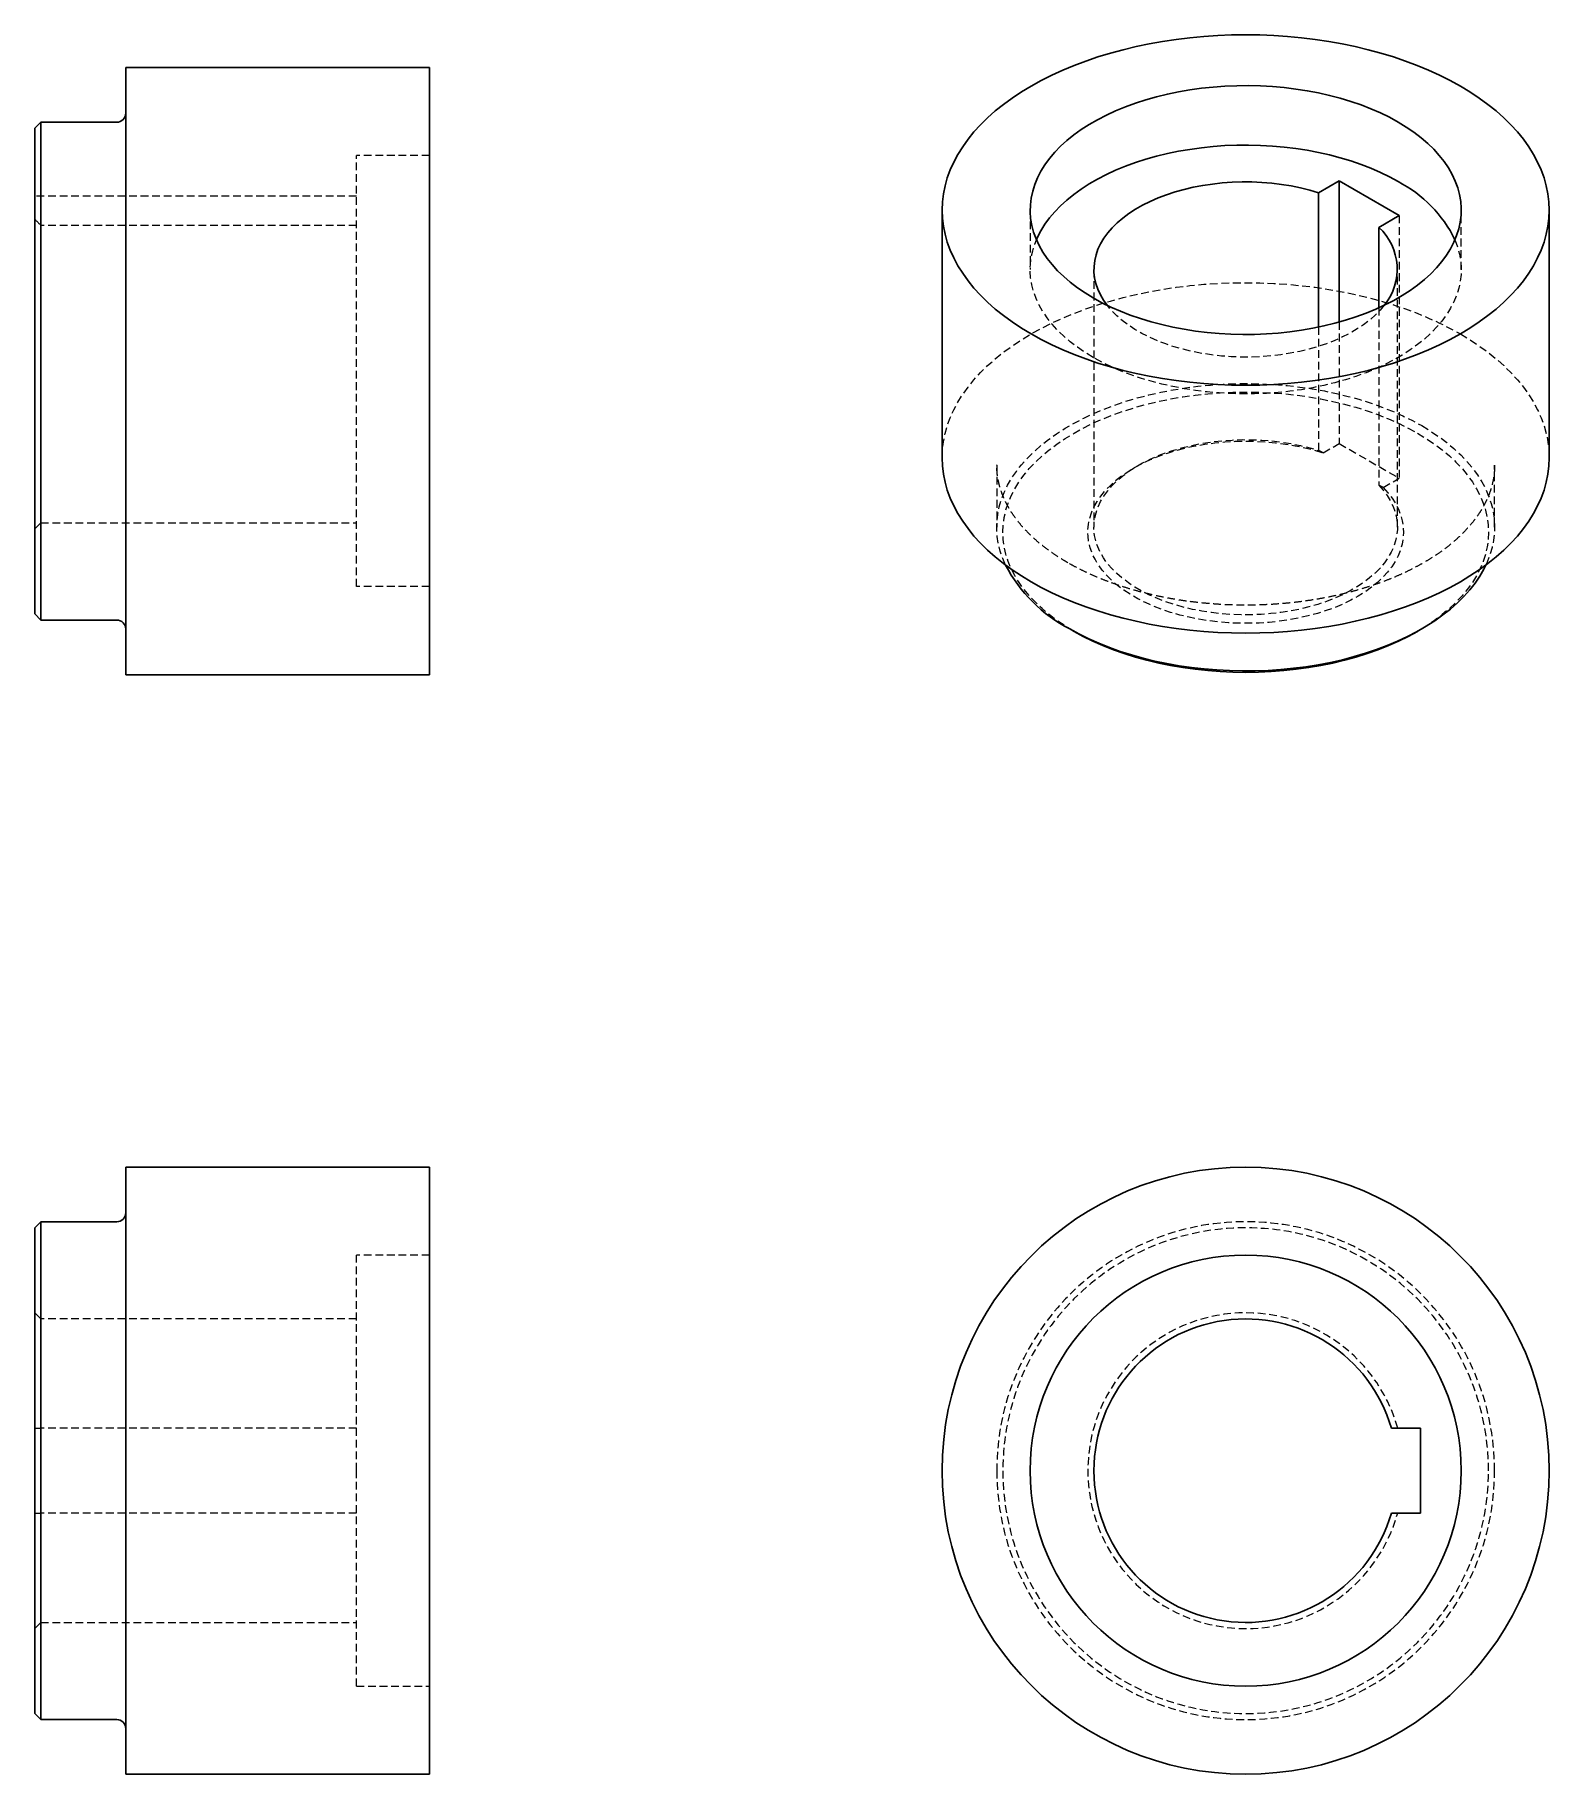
# Model space of a CAD drawing. Header units: millimetres. Extents: x 285 to 535, y 148 to 434.
import ezdxf

# ---------------------------------------------------------------- set-up
doc = ezdxf.new("R2010")
doc.units = ezdxf.units.MM
doc.linetypes.add('HIDDEN', pattern=[1.905, 1.27, -0.635])

msp = doc.modelspace()

# ---------------------------------------------------------------- linework, layer by layer
at = {"color": 7, "linetype": 'Continuous', "lineweight": 25}
for p, q in [((300.41, 328.88), (300.41, 428.88)), ((350.41, 428.88), (300.41, 428.88)), ((350.41, 328.88), (350.41, 428.88)), ((285.41, 418.88), (286.41, 419.88)), ((285.41, 338.88), (285.41, 418.88)), ((286.41, 337.88), (286.41, 419.88)), ((298.91, 419.88), (286.41, 419.88)), ((496.9, 408.27), (500.29, 410.23)), ((500.29, 410.23), (510.19, 404.52)), ((500.29, 410.23), (500.29, 386.96)), ((496.9, 408.27), (496.9, 386.13)), ((434.88, 405.42), (434.88, 364.59)), ((506.8, 402.56), (510.19, 404.52)), ((534.88, 364.59), (534.88, 405.42)), ((506.8, 402.56), (506.8, 389.3)), ((285.41, 338.88), (286.41, 337.88)), ((298.91, 337.88), (286.41, 337.88)), ((456.6, 336.01), (455.89, 336.42)), ((513.17, 336.02), (513.88, 336.43)), ((350.41, 328.88), (300.41, 328.88)), ((350.41, 247.76), (300.41, 247.76)), ((300.41, 197.76), (300.41, 247.76)), ((350.41, 197.76), (350.41, 247.76)), ((286.41, 238.76), (285.41, 237.76)), ((298.91, 238.76), (286.41, 238.76)), ((286.41, 197.76), (286.41, 238.76)), ((285.41, 197.76), (285.41, 237.76)), ((508.88, 204.76), (513.68, 204.76)), ((513.68, 204.76), (513.68, 190.76)), ((285.41, 157.76), (285.41, 197.76)), ((286.41, 156.76), (286.41, 197.76)), ((300.41, 147.76), (300.41, 197.76)), ((350.41, 147.76), (350.41, 197.76)), ((508.88, 190.76), (513.68, 190.76)), ((285.41, 157.76), (286.41, 156.76)), ((286.41, 156.76), (298.91, 156.76)), ((300.41, 147.76), (350.41, 147.76))]:
    msp.add_line(p, q, dxfattribs=at)
at = {"color": 7, "linetype": 'HIDDEN', "lineweight": 18}
for p, q in [((350.41, 414.38), (338.41, 414.38)), ((338.41, 343.38), (338.41, 414.38)), ((338.41, 407.68), (285.41, 407.68)), ((449.38, 405.42), (449.38, 395.62)), ((510.19, 404.52), (510.19, 361.24)), ((520.38, 395.62), (520.38, 405.42)), ((338.41, 402.88), (286.41, 402.88)), ((459.88, 395.62), (459.88, 353.16)), ((509.88, 353.16), (509.88, 395.62)), ((500.29, 386.96), (500.29, 366.96)), ((506.8, 389.3), (506.8, 360.1)), ((496.9, 386.13), (496.9, 365.81)), ((497.64, 365.42), (500.29, 366.96)), ((500.29, 366.96), (510.19, 361.24)), ((443.88, 363.37), (443.88, 363.45)), ((443.88, 363.37), (443.88, 353.16)), ((467.2, 363.36), (466.49, 362.95)), ((507.54, 359.71), (510.19, 361.24)), ((525.88, 363.37), (525.88, 363.28)), ((525.88, 353.16), (525.88, 363.37)), ((285.41, 352.88), (286.41, 353.88)), ((286.41, 353.88), (338.41, 353.88)), ((350.41, 343.38), (338.41, 343.38)), ((338.41, 197.76), (338.41, 233.26)), ((350.41, 233.26), (338.41, 233.26)), ((286.41, 222.76), (285.41, 223.76)), ((338.41, 222.76), (286.41, 222.76)), ((338.41, 204.76), (286.41, 204.76)), ((338.41, 162.26), (338.41, 197.76)), ((338.41, 190.76), (286.41, 190.76)), ((285.41, 171.76), (286.41, 172.76)), ((286.41, 172.76), (338.41, 172.76)), ((338.41, 162.26), (350.41, 162.26))]:
    msp.add_line(p, q, dxfattribs=at)
at = {"color": 7, "linetype": 'Continuous', "lineweight": 25, "flags": 128}
for points in [[(449.52, 385.01), (447.93, 385.97), (446.41, 386.98), (444.98, 388.02), (443.63, 389.11), (442.37, 390.22), (441.2, 391.37), (440.12, 392.55), (439.14, 393.76), (438.26, 394.99), (437.47, 396.24), (436.79, 397.52), (436.21, 398.81), (435.73, 400.11), (435.36, 401.43), (435.09, 402.75), (434.93, 404.08), (434.88, 405.42), (434.93, 406.75), (435.09, 408.08), (435.36, 409.41), (435.73, 410.72), (436.21, 412.03), (436.79, 413.32), (437.47, 414.59), (438.26, 415.84), (439.14, 417.08), (440.12, 418.28), (441.2, 419.46), (442.37, 420.61), (443.63, 421.73), (444.98, 422.81), (446.41, 423.86), (447.93, 424.86), (449.52, 425.83), (451.2, 426.75), (452.94, 427.62), (454.75, 428.45), (456.62, 429.23), (458.56, 429.96), (460.55, 430.63), (462.59, 431.26), (464.68, 431.82), (466.82, 432.33), (468.99, 432.79), (471.2, 433.18), (473.43, 433.52), (475.69, 433.79), (477.97, 434.01), (480.27, 434.16), (482.57, 434.25), (484.88, 434.28), (487.19, 434.25), (489.49, 434.16), (491.79, 434.01), (494.07, 433.79), (496.33, 433.52), (498.56, 433.18), (500.77, 432.79), (502.94, 432.33), (505.08, 431.82), (507.17, 431.26), (509.21, 430.63), (511.2, 429.96), (513.14, 429.23), (515.01, 428.45), (516.82, 427.62), (518.56, 426.75), (520.24, 425.83)], [(459.78, 390.93), (458.43, 391.75), (457.17, 392.61), (455.99, 393.51), (454.9, 394.45), (453.89, 395.42), (452.99, 396.42), (452.18, 397.44), (451.47, 398.5), (450.86, 399.57), (450.35, 400.66), (449.95, 401.77), (449.65, 402.88), (449.46, 404.01), (449.38, 405.14), (449.41, 406.26), (449.55, 407.39), (449.79, 408.51), (450.14, 409.62), (450.59, 410.72), (451.15, 411.8), (451.81, 412.87), (452.57, 413.91), (453.43, 414.92), (454.38, 415.91), (455.43, 416.86), (456.57, 417.78), (457.79, 418.66), (459.1, 419.5), (460.48, 420.3), (461.94, 421.06), (463.46, 421.76), (465.06, 422.42), (466.71, 423.02), (468.42, 423.57), (470.17, 424.07), (471.98, 424.51), (473.82, 424.89), (475.69, 425.21), (477.59, 425.48), (479.52, 425.68), (481.46, 425.82), (483.41, 425.89), (485.37, 425.91), (487.32, 425.86), (489.27, 425.75), (491.21, 425.58), (493.12, 425.35), (495.01, 425.06), (496.87, 424.71), (498.69, 424.3), (500.47, 423.83), (502.2, 423.31), (503.89, 422.73), (505.51, 422.1), (507.07, 421.42), (508.56, 420.69), (509.98, 419.91)], [(520.24, 425.83), (521.83, 424.86), (523.35, 423.86), (524.78, 422.81), (526.13, 421.73), (527.39, 420.61), (528.56, 419.46), (529.64, 418.28), (530.62, 417.08), (531.5, 415.84), (532.29, 414.59), (532.97, 413.32), (533.55, 412.03), (534.03, 410.72), (534.4, 409.41), (534.67, 408.08), (534.83, 406.75), (534.88, 405.42), (534.83, 404.08), (534.67, 402.75), (534.4, 401.43), (534.03, 400.11), (533.55, 398.81), (532.97, 397.52), (532.29, 396.24), (531.5, 394.99), (530.62, 393.76), (529.64, 392.55), (528.56, 391.37), (527.39, 390.22), (526.13, 389.11), (524.78, 388.02), (523.35, 386.98), (521.83, 385.97), (520.24, 385.01), (518.56, 384.09), (516.82, 383.21), (515.01, 382.38), (513.14, 381.6), (511.2, 380.88), (509.21, 380.2), (507.17, 379.58), (505.08, 379.01), (502.94, 378.5), (500.77, 378.05), (498.56, 377.66), (496.33, 377.32), (494.07, 377.04), (491.79, 376.83), (489.49, 376.68), (487.19, 376.58), (484.88, 376.55), (482.57, 376.58), (480.27, 376.68), (477.97, 376.83), (475.69, 377.04), (473.43, 377.32), (471.2, 377.66), (468.99, 378.05), (466.82, 378.5), (464.68, 379.01), (462.59, 379.58), (460.55, 380.2), (458.56, 380.88), (456.62, 381.6), (454.75, 382.38), (452.94, 383.21), (451.2, 384.09), (449.52, 385.01)], [(509.98, 419.91), (511.33, 419.09), (512.59, 418.23), (513.77, 417.33), (514.86, 416.39), (515.87, 415.42), (516.77, 414.42), (517.58, 413.39), (518.29, 412.34), (518.9, 411.27), (519.41, 410.17), (519.81, 409.07), (520.11, 407.95), (520.3, 406.83), (520.38, 405.7), (520.35, 404.57), (520.21, 403.44), (519.97, 402.32), (519.62, 401.21), (519.17, 400.11), (518.61, 399.03), (517.95, 397.97), (517.19, 396.93), (516.33, 395.91), (515.38, 394.93), (514.33, 393.97), (513.19, 393.05), (511.97, 392.17), (510.66, 391.33), (509.28, 390.53), (507.82, 389.78), (506.3, 389.07), (504.7, 388.42), (503.05, 387.81), (501.34, 387.26), (499.59, 386.77), (497.78, 386.33), (495.94, 385.94), (494.07, 385.62), (492.17, 385.36), (490.24, 385.16), (488.3, 385.02), (486.35, 384.94), (484.39, 384.93), (482.44, 384.97), (480.49, 385.08), (478.55, 385.25), (476.64, 385.48), (474.75, 385.78), (472.89, 386.13), (471.07, 386.54), (469.29, 387.01), (467.56, 387.53), (465.87, 388.11), (464.25, 388.74), (462.69, 389.42), (461.2, 390.15), (459.78, 390.93)], [(450.41, 400.52), (450.59, 400.92), (451.15, 402.01), (451.81, 403.07), (452.57, 404.11), (453.43, 405.12), (454.38, 406.11), (455.43, 407.06), (456.57, 407.98), (457.79, 408.86), (459.1, 409.71), (460.48, 410.5), (461.94, 411.26), (463.46, 411.96), (465.06, 412.62), (466.71, 413.22), (468.42, 413.78), (470.17, 414.27), (471.98, 414.71), (473.82, 415.09), (475.69, 415.41), (477.59, 415.68), (479.52, 415.88), (481.46, 416.02), (483.41, 416.1), (485.37, 416.11), (487.32, 416.06), (489.27, 415.96), (491.21, 415.78), (493.12, 415.55), (495.01, 415.26), (496.87, 414.91), (498.69, 414.5), (500.47, 414.03), (502.2, 413.51), (503.89, 412.93), (505.51, 412.3), (507.07, 411.62), (508.56, 410.89), (509.98, 410.11)], [(462.07, 389.72), (461.47, 390.56), (460.94, 391.46), (460.52, 392.37), (460.2, 393.3), (459.99, 394.24), (459.89, 395.19), (459.9, 396.14), (460.01, 397.08), (460.23, 398.02), (460.55, 398.95), (460.99, 399.86), (461.52, 400.76), (462.16, 401.64), (462.89, 402.48), (463.72, 403.3), (464.64, 404.09), (465.64, 404.84), (466.73, 405.55), (467.9, 406.21), (469.14, 406.83), (470.45, 407.4), (471.82, 407.93), (473.25, 408.39), (474.73, 408.81), (476.25, 409.16), (477.81, 409.46), (479.4, 409.7), (481.01, 409.88), (482.64, 409.99), (484.28, 410.05), (485.92, 410.04), (487.56, 409.97), (489.19, 409.84), (490.79, 409.64), (492.38, 409.39), (493.93, 409.07), (495.44, 408.7), (496.9, 408.27)], [(449.52, 344.18), (447.93, 345.14), (446.41, 346.15), (444.98, 347.2), (443.63, 348.28), (442.37, 349.4), (441.2, 350.54), (440.12, 351.72), (439.14, 352.93), (438.26, 354.16), (437.47, 355.42), (436.79, 356.69), (436.21, 357.98), (435.73, 359.29), (435.36, 360.6), (435.09, 361.93), (434.93, 363.26), (434.88, 364.59)], [(534.88, 364.59), (534.83, 363.26), (534.67, 361.93), (534.4, 360.6), (534.03, 359.29), (533.55, 357.98), (532.97, 356.69), (532.29, 355.42), (531.5, 354.16), (530.62, 352.93), (529.64, 351.72), (528.56, 350.54), (527.39, 349.4), (526.13, 348.28), (524.78, 347.2), (523.35, 346.15), (521.83, 345.14), (520.24, 344.18), (518.56, 343.26), (516.82, 342.38), (515.01, 341.56), (513.14, 340.78), (511.2, 340.05), (509.21, 339.37), (507.17, 338.75), (505.08, 338.19), (502.94, 337.68), (500.77, 337.22), (498.56, 336.83), (496.33, 336.49), (494.07, 336.22), (491.79, 336), (489.49, 335.85), (487.19, 335.76), (484.88, 335.73), (482.57, 335.76), (480.27, 335.85), (477.97, 336), (475.69, 336.22), (473.43, 336.49), (471.2, 336.83), (468.99, 337.22), (466.82, 337.68), (464.68, 338.19), (462.59, 338.75), (460.55, 339.37), (458.56, 340.05), (456.62, 340.78), (454.75, 341.56), (452.94, 342.38), (451.2, 343.26), (449.52, 344.18)], [(524.44, 346.94), (524.1, 346.25), (523.43, 345.1), (522.66, 343.96), (521.79, 342.85), (520.82, 341.77), (519.76, 340.71), (518.6, 339.69), (517.35, 338.71), (516.02, 337.76), (514.61, 336.86), (513.12, 336), (511.55, 335.18), (509.91, 334.41), (508.2, 333.69), (506.44, 333.03), (504.61, 332.41), (502.74, 331.85), (500.81, 331.35), (498.85, 330.91), (496.84, 330.52), (494.81, 330.19), (492.75, 329.93), (490.67, 329.73), (488.57, 329.59), (486.46, 329.51), (484.35, 329.49), (482.24, 329.54), (480.14, 329.65), (478.05, 329.82), (475.98, 330.05), (473.93, 330.35), (471.91, 330.71), (469.92, 331.12), (467.98, 331.59), (466.08, 332.13), (464.23, 332.71), (462.43, 333.35), (460.7, 334.05), (459.02, 334.79), (457.42, 335.58), (455.89, 336.42)], [(513.17, 336.02), (513.16, 336.01), (511.65, 335.18), (510.05, 334.4), (508.39, 333.66), (506.67, 332.98), (504.88, 332.34), (503.04, 331.77), (501.15, 331.25), (499.21, 330.78), (497.24, 330.38), (495.23, 330.04), (493.2, 329.76), (491.14, 329.54), (489.06, 329.38), (486.97, 329.28), (484.88, 329.25), (482.79, 329.28), (480.7, 329.38), (478.62, 329.54), (476.56, 329.76), (474.53, 330.04), (472.52, 330.38), (470.55, 330.78), (468.61, 331.25), (466.72, 331.77), (464.88, 332.34), (463.09, 332.98), (461.37, 333.66), (459.71, 334.4), (458.11, 335.18), (456.6, 336.01)]]:
    msp.add_lwpolyline(points, dxfattribs=at)
at = {"color": 7, "linetype": 'HIDDEN', "lineweight": 18, "flags": 128}
for points in [[(459.78, 381.13), (458.43, 381.95), (457.17, 382.81), (455.99, 383.71), (454.9, 384.65), (453.89, 385.62), (452.99, 386.62), (452.18, 387.65), (451.47, 388.7), (450.86, 389.77), (450.35, 390.86), (449.95, 391.97), (449.65, 393.08), (449.46, 394.21), (449.38, 395.34), (449.41, 396.47), (449.55, 397.59), (449.79, 398.71), (450.14, 399.82), (450.41, 400.52)], [(519.35, 400.52), (519.41, 400.38), (519.81, 399.27), (520.11, 398.15), (520.3, 397.03), (520.38, 395.9), (520.35, 394.77), (520.21, 393.65), (519.97, 392.52), (519.62, 391.41), (519.17, 390.31), (518.61, 389.23), (517.95, 388.17), (517.19, 387.13), (516.33, 386.11), (515.38, 385.13), (514.33, 384.17), (513.19, 383.26), (511.97, 382.37), (510.66, 381.53), (509.28, 380.73), (507.82, 379.98), (506.3, 379.27), (504.7, 378.62), (503.05, 378.01), (501.34, 377.46), (499.59, 376.97), (497.78, 376.53), (495.94, 376.15), (494.07, 375.82), (492.17, 375.56), (490.24, 375.36), (488.3, 375.22), (486.35, 375.14), (484.39, 375.13), (482.44, 375.17), (480.49, 375.28), (478.55, 375.45), (476.64, 375.69), (474.75, 375.98), (472.89, 376.33), (471.07, 376.74), (469.29, 377.21), (467.56, 377.73), (465.87, 378.31), (464.25, 378.94), (462.69, 379.62), (461.2, 380.35), (459.78, 381.13)], [(434.88, 364.59), (434.93, 365.92), (435.09, 367.25), (435.36, 368.58), (435.73, 369.89), (436.21, 371.2), (436.79, 372.49), (437.47, 373.76), (438.26, 375.02), (439.14, 376.25), (440.12, 377.46), (441.2, 378.64), (442.37, 379.79), (443.63, 380.9), (444.98, 381.99), (446.41, 383.03), (447.93, 384.04), (449.52, 385), (451.2, 385.92), (452.94, 386.8), (454.75, 387.62), (456.62, 388.4), (458.56, 389.13), (460.55, 389.81), (462.59, 390.43), (464.68, 391), (466.82, 391.51), (468.99, 391.96), (471.2, 392.35), (473.43, 392.69), (475.69, 392.96), (477.97, 393.18), (480.27, 393.33), (482.57, 393.42), (484.88, 393.45), (487.19, 393.42), (489.49, 393.33), (491.79, 393.18), (494.07, 392.96), (496.33, 392.69), (498.56, 392.35), (500.77, 391.96), (502.94, 391.51), (505.08, 391), (507.17, 390.43), (509.21, 389.81), (511.2, 389.13), (513.14, 388.4), (515.01, 387.62), (516.82, 386.8), (518.56, 385.92), (520.24, 385)], [(507.69, 389.72), (507.01, 388.91), (506.2, 388.08), (505.3, 387.29), (504.3, 386.53), (503.23, 385.82), (502.08, 385.14), (500.85, 384.51), (499.55, 383.93), (498.19, 383.4), (496.77, 382.92), (495.3, 382.5), (493.79, 382.13), (492.23, 381.83), (490.65, 381.58), (489.04, 381.39), (487.41, 381.26), (485.78, 381.2), (484.13, 381.19), (482.49, 381.25), (480.87, 381.37), (479.25, 381.56), (477.67, 381.8), (476.11, 382.1), (474.59, 382.47), (473.12, 382.88), (471.7, 383.36), (470.33, 383.88), (469.03, 384.46), (467.79, 385.08), (466.63, 385.75), (465.55, 386.47), (464.55, 387.22), (463.64, 388.01), (462.82, 388.83), (462.09, 389.68), (462.07, 389.72)], [(520.24, 385), (521.83, 384.04), (523.35, 383.03), (524.78, 381.99), (526.13, 380.9), (527.39, 379.79), (528.56, 378.64), (529.64, 377.46), (530.62, 376.25), (531.5, 375.02), (532.29, 373.76), (532.97, 372.49), (533.55, 371.2), (534.03, 369.89), (534.4, 368.58), (534.67, 367.25), (534.83, 365.92), (534.88, 364.59)], [(445.32, 346.94), (444.86, 348.02), (444.45, 349.22), (444.15, 350.42), (443.96, 351.64), (443.88, 352.85), (443.91, 354.07), (444.05, 355.29), (444.29, 356.5), (444.64, 357.7), (445.1, 358.89), (445.66, 360.07), (446.33, 361.22), (447.1, 362.36), (447.97, 363.47), (448.94, 364.55), (450, 365.6), (451.16, 366.62), (452.41, 367.61), (453.74, 368.55), (455.15, 369.46), (456.64, 370.32), (458.21, 371.14), (459.85, 371.91), (461.56, 372.62), (463.32, 373.29), (465.15, 373.91), (467.02, 374.46), (468.95, 374.97), (470.91, 375.41), (472.92, 375.8), (474.95, 376.12), (477.01, 376.39), (479.09, 376.59), (481.19, 376.73), (483.3, 376.81), (485.41, 376.83), (487.52, 376.78), (489.62, 376.67), (491.71, 376.5), (493.78, 376.26), (495.83, 375.97), (497.85, 375.61), (499.84, 375.2), (501.78, 374.72), (503.68, 374.19), (505.53, 373.61), (507.33, 372.96), (509.06, 372.27), (510.74, 371.53), (512.34, 370.73), (513.87, 369.9)], [(456.6, 336.01), (455.15, 336.89), (453.79, 337.81), (452.52, 338.77), (451.33, 339.77), (450.24, 340.8), (449.24, 341.86), (448.34, 342.95), (447.54, 344.07), (446.84, 345.21), (446.24, 346.37), (445.75, 347.54), (445.37, 348.73), (445.1, 349.93), (444.93, 351.13), (444.88, 352.34), (444.93, 353.55), (445.1, 354.76), (445.37, 355.95), (445.75, 357.14), (446.24, 358.32), (446.84, 359.48), (447.54, 360.62), (448.34, 361.73), (449.24, 362.83), (450.24, 363.89), (451.33, 364.92), (452.52, 365.92), (453.79, 366.87), (455.15, 367.79), (456.6, 368.67), (458.11, 369.5), (459.71, 370.29), (461.37, 371.02), (463.09, 371.71), (464.88, 372.34), (466.72, 372.92), (468.61, 373.44), (470.55, 373.9), (472.52, 374.3), (474.53, 374.65), (476.56, 374.93), (478.62, 375.15), (480.7, 375.31), (482.79, 375.4), (484.88, 375.43), (486.97, 375.4), (489.06, 375.31), (491.14, 375.15), (493.2, 374.93), (495.23, 374.65), (497.24, 374.3), (499.21, 373.9), (501.15, 373.44), (503.04, 372.92), (504.88, 372.34), (506.67, 371.71), (508.39, 371.02), (510.05, 370.29), (511.65, 369.5), (513.16, 368.67)], [(513.87, 369.9), (515.33, 369.01), (516.7, 368.09), (517.99, 367.12), (519.19, 366.12), (520.3, 365.08), (521.31, 364.01), (522.23, 362.92), (523.06, 361.79), (523.77, 360.65), (524.39, 359.48), (524.9, 358.3), (525.31, 357.1), (525.61, 355.9), (525.8, 354.68), (525.88, 353.46), (525.85, 352.24), (525.71, 351.03), (525.47, 349.82), (525.12, 348.62), (524.66, 347.43), (524.44, 346.94)], [(507.54, 359.71), (508.31, 358.85), (508.99, 357.96), (509.57, 357.06), (510.04, 356.13), (510.41, 355.18), (510.67, 354.23), (510.83, 353.26), (510.88, 352.3), (510.82, 351.33), (510.65, 350.37), (510.38, 349.41), (510, 348.47), (509.52, 347.55), (508.93, 346.64), (508.24, 345.76), (507.46, 344.9), (506.58, 344.08), (505.61, 343.29), (504.56, 342.53), (503.43, 341.82), (502.21, 341.15), (500.93, 340.53), (499.58, 339.96), (498.16, 339.44), (496.7, 338.97), (495.18, 338.56), (493.62, 338.21), (492.02, 337.91), (490.4, 337.68), (488.75, 337.5), (487.09, 337.39), (485.41, 337.34), (483.74, 337.35), (482.07, 337.42), (480.41, 337.56), (478.77, 337.75), (477.15, 338.01), (475.57, 338.33), (474.02, 338.7), (472.52, 339.14), (471.07, 339.62), (469.68, 340.16), (468.36, 340.75), (467.1, 341.39), (465.91, 342.08), (464.81, 342.8), (463.78, 343.57), (462.85, 344.37), (462, 345.21), (461.26, 346.07), (460.61, 346.97), (460.06, 347.88), (459.61, 348.81), (459.27, 349.76), (459.03, 350.72), (458.91, 351.68), (458.89, 352.65), (458.97, 353.62), (459.17, 354.58), (459.47, 355.53), (459.88, 356.47), (460.39, 357.39), (461.01, 358.29), (461.72, 359.16), (462.53, 360.01), (463.43, 360.83), (464.42, 361.61), (465.5, 362.35), (466.66, 363.05), (467.89, 363.7), (469.19, 364.31), (470.56, 364.87), (471.99, 365.38), (473.47, 365.83), (475, 366.23), (476.57, 366.56), (478.17, 366.84), (479.81, 367.06), (481.46, 367.22), (483.13, 367.32), (484.8, 367.35), (486.48, 367.32), (488.15, 367.23), (489.8, 367.08), (491.44, 366.87), (493.04, 366.59), (494.62, 366.26), (496.15, 365.87), (497.64, 365.42)], [(506.8, 360.1), (507.54, 359.25), (508.19, 358.38), (508.73, 357.49), (509.17, 356.57), (509.51, 355.65), (509.74, 354.71), (509.86, 353.76), (509.87, 352.81), (509.78, 351.87), (509.58, 350.93), (509.27, 349.99), (508.86, 349.08), (508.34, 348.18), (507.73, 347.3), (507.01, 346.45), (506.2, 345.62), (505.3, 344.83), (504.3, 344.07), (503.23, 343.36), (502.08, 342.68), (500.85, 342.05), (499.55, 341.47), (498.19, 340.94), (496.77, 340.46), (495.3, 340.04), (493.79, 339.67), (492.23, 339.37), (490.65, 339.12), (489.04, 338.93), (487.41, 338.8), (485.78, 338.74), (484.13, 338.73), (482.49, 338.79), (480.87, 338.91), (479.25, 339.1), (477.67, 339.34), (476.11, 339.64), (474.59, 340.01), (473.12, 340.42), (471.7, 340.9), (470.33, 341.42), (469.03, 342), (467.79, 342.62), (466.63, 343.29), (465.55, 344.01), (464.55, 344.76), (463.64, 345.55), (462.82, 346.37), (462.09, 347.22), (461.47, 348.1), (460.94, 349), (460.52, 349.91), (460.2, 350.84), (459.99, 351.78), (459.89, 352.73), (459.9, 353.68), (460.01, 354.62), (460.23, 355.56), (460.55, 356.49), (460.99, 357.4), (461.52, 358.3), (462.16, 359.18), (462.89, 360.02), (463.72, 360.84), (464.64, 361.63), (465.64, 362.38), (466.73, 363.09), (467.9, 363.75), (469.14, 364.37), (470.45, 364.94), (471.82, 365.47), (473.25, 365.93), (474.73, 366.35), (476.25, 366.7), (477.81, 367), (479.4, 367.24), (481.01, 367.42), (482.64, 367.53), (484.28, 367.59), (485.92, 367.58), (487.56, 367.51), (489.19, 367.38), (490.79, 367.18), (492.38, 366.93), (493.93, 366.61), (495.44, 366.24), (496.9, 365.81)], [(513.16, 368.67), (514.61, 367.79), (515.97, 366.87), (517.24, 365.92), (518.43, 364.92), (519.52, 363.89), (520.52, 362.83), (521.42, 361.73), (522.22, 360.62), (522.92, 359.48), (523.52, 358.32), (524.01, 357.14), (524.39, 355.95), (524.66, 354.76), (524.83, 353.55), (524.88, 352.34), (524.83, 351.13), (524.66, 349.93), (524.39, 348.73), (524.01, 347.54), (523.52, 346.37), (522.92, 345.21), (522.22, 344.07), (521.42, 342.95), (520.52, 341.86), (519.52, 340.8), (518.43, 339.77), (517.24, 338.77), (515.97, 337.81), (514.61, 336.89), (513.17, 336.02)]]:
    msp.add_lwpolyline(points, dxfattribs=at)
at = {"color": 7, "linetype": 'Continuous', "lineweight": 25}
for centre, radius, start, end in [((298.91, 421.38), 1.5, 270, 0), ((500.13, 391.11), 21.4, 26.0672, 62.5813), ((500.47, 395.67), 9.36, 320.5058, 47.4434), ((467.14, 358.29), 24.59, 207.5023, 242.7825), ((298.91, 336.38), 1.5, 0, 90), ((484.88, 197.76), 50, 0, 180), ((298.91, 240.26), 1.5, 270, 0), ((484.88, 197.76), 35.5, 0, 180), ((484.88, 197.76), 25, 16.2602, 343.7398), ((484.88, 197.76), 50, 180, 0), ((484.88, 197.76), 35.5, 180, 0), ((298.91, 155.26), 1.5, 0, 90)]:
    msp.add_arc(centre, radius, start, end, dxfattribs=at)
at = {"color": 7, "linetype": 'HIDDEN', "lineweight": 18}
for radius, start, end in [(41, 0, 180), (40, 0, 180), (26, 15.6185, 344.3815), (41, 180, 0), (40, 180, 0)]:
    msp.add_arc((484.88, 197.76), radius, start, end, dxfattribs=at)
for points in [[(285.41, 403.92), (285.74, 403.57), (286.08, 403.23), (286.41, 402.88)], [(497.64, 365.42), (497.39, 365.55), (497.15, 365.68), (496.9, 365.81)], [(507.54, 359.71), (507.29, 359.84), (507.05, 359.97), (506.8, 360.1)], [(285.41, 204.76), (285.74, 204.76), (286.08, 204.76), (286.41, 204.76)], [(285.41, 190.76), (285.74, 190.76), (286.08, 190.76), (286.41, 190.76)]]:
    msp.add_open_spline(points, degree=3, dxfattribs=at)
for points, knots in [([(455.58, 347.32), (455.34, 347.46), (454.64, 347.86), (453.55, 348.56), (452.32, 349.43), (451.16, 350.32), (450.08, 351.24), (449.09, 352.19), (448.17, 353.16), (447.34, 354.15), (446.6, 355.16), (445.94, 356.19), (445.38, 357.23), (444.9, 358.28), (444.51, 359.35), (444.21, 360.43), (444, 361.51), (443.89, 362.52), (443.89, 363.17), (443.89, 363.45)], [0, 0, 0, 0, 0.03184, 0.092495, 0.153135, 0.213773, 0.274421, 0.335098, 0.395831, 0.456652, 0.517603, 0.578728, 0.64008, 0.701711, 0.763669, 0.825986, 0.888666, 0.951677, 1, 1, 1, 1]), ([(525.87, 363.29), (525.87, 363.2), (525.88, 362.74), (525.81, 361.92), (525.64, 360.83), (525.37, 359.73), (525.01, 358.65), (524.55, 357.58), (524.01, 356.52), (523.37, 355.48), (522.65, 354.45), (521.84, 353.45), (520.95, 352.47), (519.97, 351.51), (518.91, 350.58), (517.78, 349.67), (516.56, 348.8), (515.28, 347.96), (513.92, 347.15), (512.49, 346.38), (511, 345.65), (509.45, 344.96), (507.84, 344.31), (506.17, 343.71), (504.46, 343.15), (502.69, 342.63), (500.89, 342.17), (499.05, 341.76), (497.17, 341.39), (495.26, 341.08), (493.33, 340.82), (491.38, 340.62), (489.42, 340.46), (487.44, 340.37), (485.46, 340.32), (483.47, 340.34), (481.49, 340.4), (479.52, 340.52), (477.56, 340.7), (475.61, 340.92), (473.69, 341.21), (471.8, 341.54), (469.93, 341.92), (468.11, 342.36), (466.32, 342.84), (464.57, 343.38), (462.88, 343.96), (461.24, 344.58), (459.65, 345.25), (458.12, 345.96), (456.76, 346.65), (455.94, 347.11), (455.58, 347.32)], [0, 0, 0, 0, 0.0049825, 0.0261254, 0.0472513, 0.0683122, 0.089275, 0.1101219, 0.1308495, 0.1514653, 0.1719835, 0.1924209, 0.2127948, 0.2331211, 0.2534135, 0.2736836, 0.2939403, 0.3141909, 0.33444, 0.354691, 0.3749468, 0.3952094, 0.4154802, 0.4357597, 0.4560482, 0.4763454, 0.4966511, 0.5169646, 0.5372852, 0.5576121, 0.5779445, 0.5982815, 0.6186221, 0.6389654, 0.6593105, 0.6796563, 0.7000019, 0.720346, 0.7406876, 0.7610259, 0.7813597, 0.8016882, 0.8220104, 0.8423255, 0.8626324, 0.8829305, 0.9032191, 0.9234975, 0.9437655, 0.9640231, 0.9842705, 1, 1, 1, 1])]:
    msp.add_open_spline(points, degree=3, knots=knots, dxfattribs=at)

doc.saveas('drawing.dxf')
